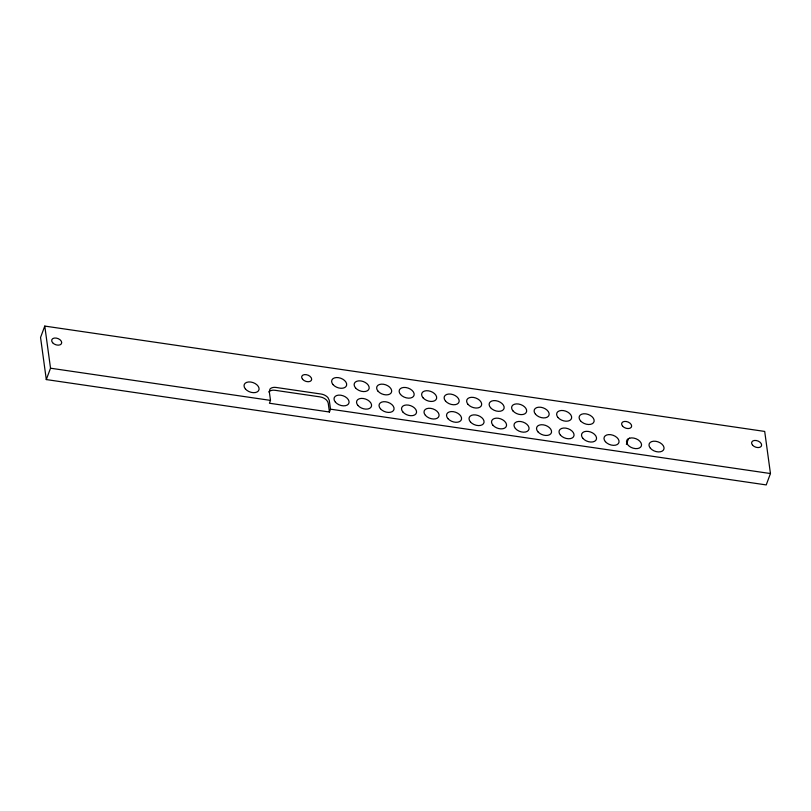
<?xml version="1.0" encoding="UTF-8"?>
<svg xmlns="http://www.w3.org/2000/svg" width="811" height="811" viewBox="0 0 811 811"><rect width="100%" height="100%" fill="white"/><g stroke="black" fill="none" stroke-linecap="round" stroke-linejoin="round"><path stroke-width="1.22" d="M44.777 326.083L40.55 337.457L46.298 379.568L766.223 484.917L770.45 473.543L764.702 431.432L44.777 326.083L50.525 368.204L46.298 379.568M270.499 400.391L269.445 403.239L329.438 412.008L330.493 409.17L329.296 400.401L327.938 397.613A7.826 4.947 20.4 0 0 321.085 394.034L276.085 387.455A7.826 4.947 20.4 0 0 269.951 389.128L269.303 391.622L270.499 400.391L50.525 368.204M626.386 444.327L628.495 438.65M330.493 409.17L770.45 473.543M329.438 412.008L328.242 403.239A7.826 4.947 20.4 0 0 320.021 396.873L275.03 390.294A7.826 4.947 20.4 0 0 268.897 391.977M629.65 438.163L628.221 438.771A7.826 4.947 20.4 0 0 629.235 446.212L630.897 447.277A7.826 4.947 20.4 0 0 641.521 444.367A7.826 4.947 20.4 0 0 629.65 438.163M357.925 405.449A7.826 4.947 20.4 0 0 370.911 407.345A7.826 4.947 20.4 0 0 363.338 398.495A7.826 4.947 20.4 0 0 357.925 405.449M752.527 445.127A5.221 3.295 20.4 0 0 761.184 446.395A5.221 3.295 20.4 0 0 756.136 440.495A5.221 3.295 20.4 0 0 752.527 445.127M580.504 420.818A7.826 4.947 20.4 0 0 593.49 422.713A7.826 4.947 20.4 0 0 585.917 413.863A7.826 4.947 20.4 0 0 580.504 420.818M650.392 448.24A7.826 4.947 20.4 0 0 663.378 450.146A7.826 4.947 20.4 0 0 655.805 441.296A7.826 4.947 20.4 0 0 650.392 448.24M515.401 428.492A7.826 4.947 20.4 0 0 528.397 430.388A7.826 4.947 20.4 0 0 520.824 421.538A7.826 4.947 20.4 0 0 515.401 428.492M537.906 431.776A7.826 4.947 20.4 0 0 550.892 433.682A7.826 4.947 20.4 0 0 543.319 424.832A7.826 4.947 20.4 0 0 537.906 431.776M560.401 435.071A7.826 4.947 20.4 0 0 573.387 436.977A7.826 4.947 20.4 0 0 565.814 428.127A7.826 4.947 20.4 0 0 560.401 435.071M582.896 438.366A7.826 4.947 20.4 0 0 595.882 440.261A7.826 4.947 20.4 0 0 588.31 431.422A7.826 4.947 20.4 0 0 582.896 438.366M492.906 425.197A7.826 4.947 20.4 0 0 505.892 427.093A7.826 4.947 20.4 0 0 498.319 418.253A7.826 4.947 20.4 0 0 492.906 425.197M605.391 441.66A7.826 4.947 20.4 0 0 618.387 443.556A7.826 4.947 20.4 0 0 610.815 434.706A7.826 4.947 20.4 0 0 605.391 441.66M470.41 421.902A7.826 4.947 20.4 0 0 483.397 423.808A7.826 4.947 20.4 0 0 475.824 414.958A7.826 4.947 20.4 0 0 470.41 421.902M447.915 418.608A7.826 4.947 20.4 0 0 460.901 420.514A7.826 4.947 20.4 0 0 453.329 411.664A7.826 4.947 20.4 0 0 447.915 418.608M425.41 415.323A7.826 4.947 20.4 0 0 438.406 417.219A7.826 4.947 20.4 0 0 430.834 408.369A7.826 4.947 20.4 0 0 425.41 415.323M402.915 412.029A7.826 4.947 20.4 0 0 415.901 413.924A7.826 4.947 20.4 0 0 408.328 405.084A7.826 4.947 20.4 0 0 402.915 412.029M380.42 408.734A7.826 4.947 20.4 0 0 393.406 410.64A7.826 4.947 20.4 0 0 385.833 401.79A7.826 4.947 20.4 0 0 380.42 408.734M245.429 388.986A7.826 4.947 20.4 0 0 258.425 390.882A7.826 4.947 20.4 0 0 250.852 382.042A7.826 4.947 20.4 0 0 245.429 388.986M335.419 402.155A7.826 4.947 20.4 0 0 348.416 404.05A7.826 4.947 20.4 0 0 340.843 395.21A7.826 4.947 20.4 0 0 335.419 402.155M622.544 426.11A5.221 3.295 20.4 0 0 631.201 427.377A5.221 3.295 20.4 0 0 626.153 421.477A5.221 3.295 20.4 0 0 622.544 426.11M558.009 417.523A7.826 4.947 20.4 0 0 570.995 419.419A7.826 4.947 20.4 0 0 563.422 410.579A7.826 4.947 20.4 0 0 558.009 417.523M535.503 414.228A7.826 4.947 20.4 0 0 548.5 416.134A7.826 4.947 20.4 0 0 540.927 407.284A7.826 4.947 20.4 0 0 535.503 414.228M513.008 410.944A7.826 4.947 20.4 0 0 525.994 412.84A7.826 4.947 20.4 0 0 518.422 403.99A7.826 4.947 20.4 0 0 513.008 410.944M490.513 407.649A7.826 4.947 20.4 0 0 503.499 409.545A7.826 4.947 20.4 0 0 495.926 400.705A7.826 4.947 20.4 0 0 490.513 407.649M468.018 404.354A7.826 4.947 20.4 0 0 481.004 406.26A7.826 4.947 20.4 0 0 473.431 397.41A7.826 4.947 20.4 0 0 468.018 404.354M445.513 401.06A7.826 4.947 20.4 0 0 458.509 402.966A7.826 4.947 20.4 0 0 450.936 394.116A7.826 4.947 20.4 0 0 445.513 401.06M423.018 397.775A7.826 4.947 20.4 0 0 436.004 399.671A7.826 4.947 20.4 0 0 428.431 390.821A7.826 4.947 20.4 0 0 423.018 397.775M400.522 394.481A7.826 4.947 20.4 0 0 413.509 396.376A7.826 4.947 20.4 0 0 405.936 387.536A7.826 4.947 20.4 0 0 400.522 394.481M378.027 391.186A7.826 4.947 20.4 0 0 391.014 393.092A7.826 4.947 20.4 0 0 383.441 384.242A7.826 4.947 20.4 0 0 378.027 391.186M355.522 387.891A7.826 4.947 20.4 0 0 368.518 389.797A7.826 4.947 20.4 0 0 360.946 380.947A7.826 4.947 20.4 0 0 355.522 387.891M333.027 384.607A7.826 4.947 20.4 0 0 346.013 386.502A7.826 4.947 20.4 0 0 338.44 377.652A7.826 4.947 20.4 0 0 333.027 384.607M302.574 379.284A5.221 3.295 20.4 0 0 311.231 380.552A5.221 3.295 20.4 0 0 306.183 374.652A5.221 3.295 20.4 0 0 302.574 379.284M52.603 342.708A5.221 3.295 20.4 0 0 61.261 343.976A5.221 3.295 20.4 0 0 56.212 338.075A5.221 3.295 20.4 0 0 52.603 342.708"/></g></svg>
